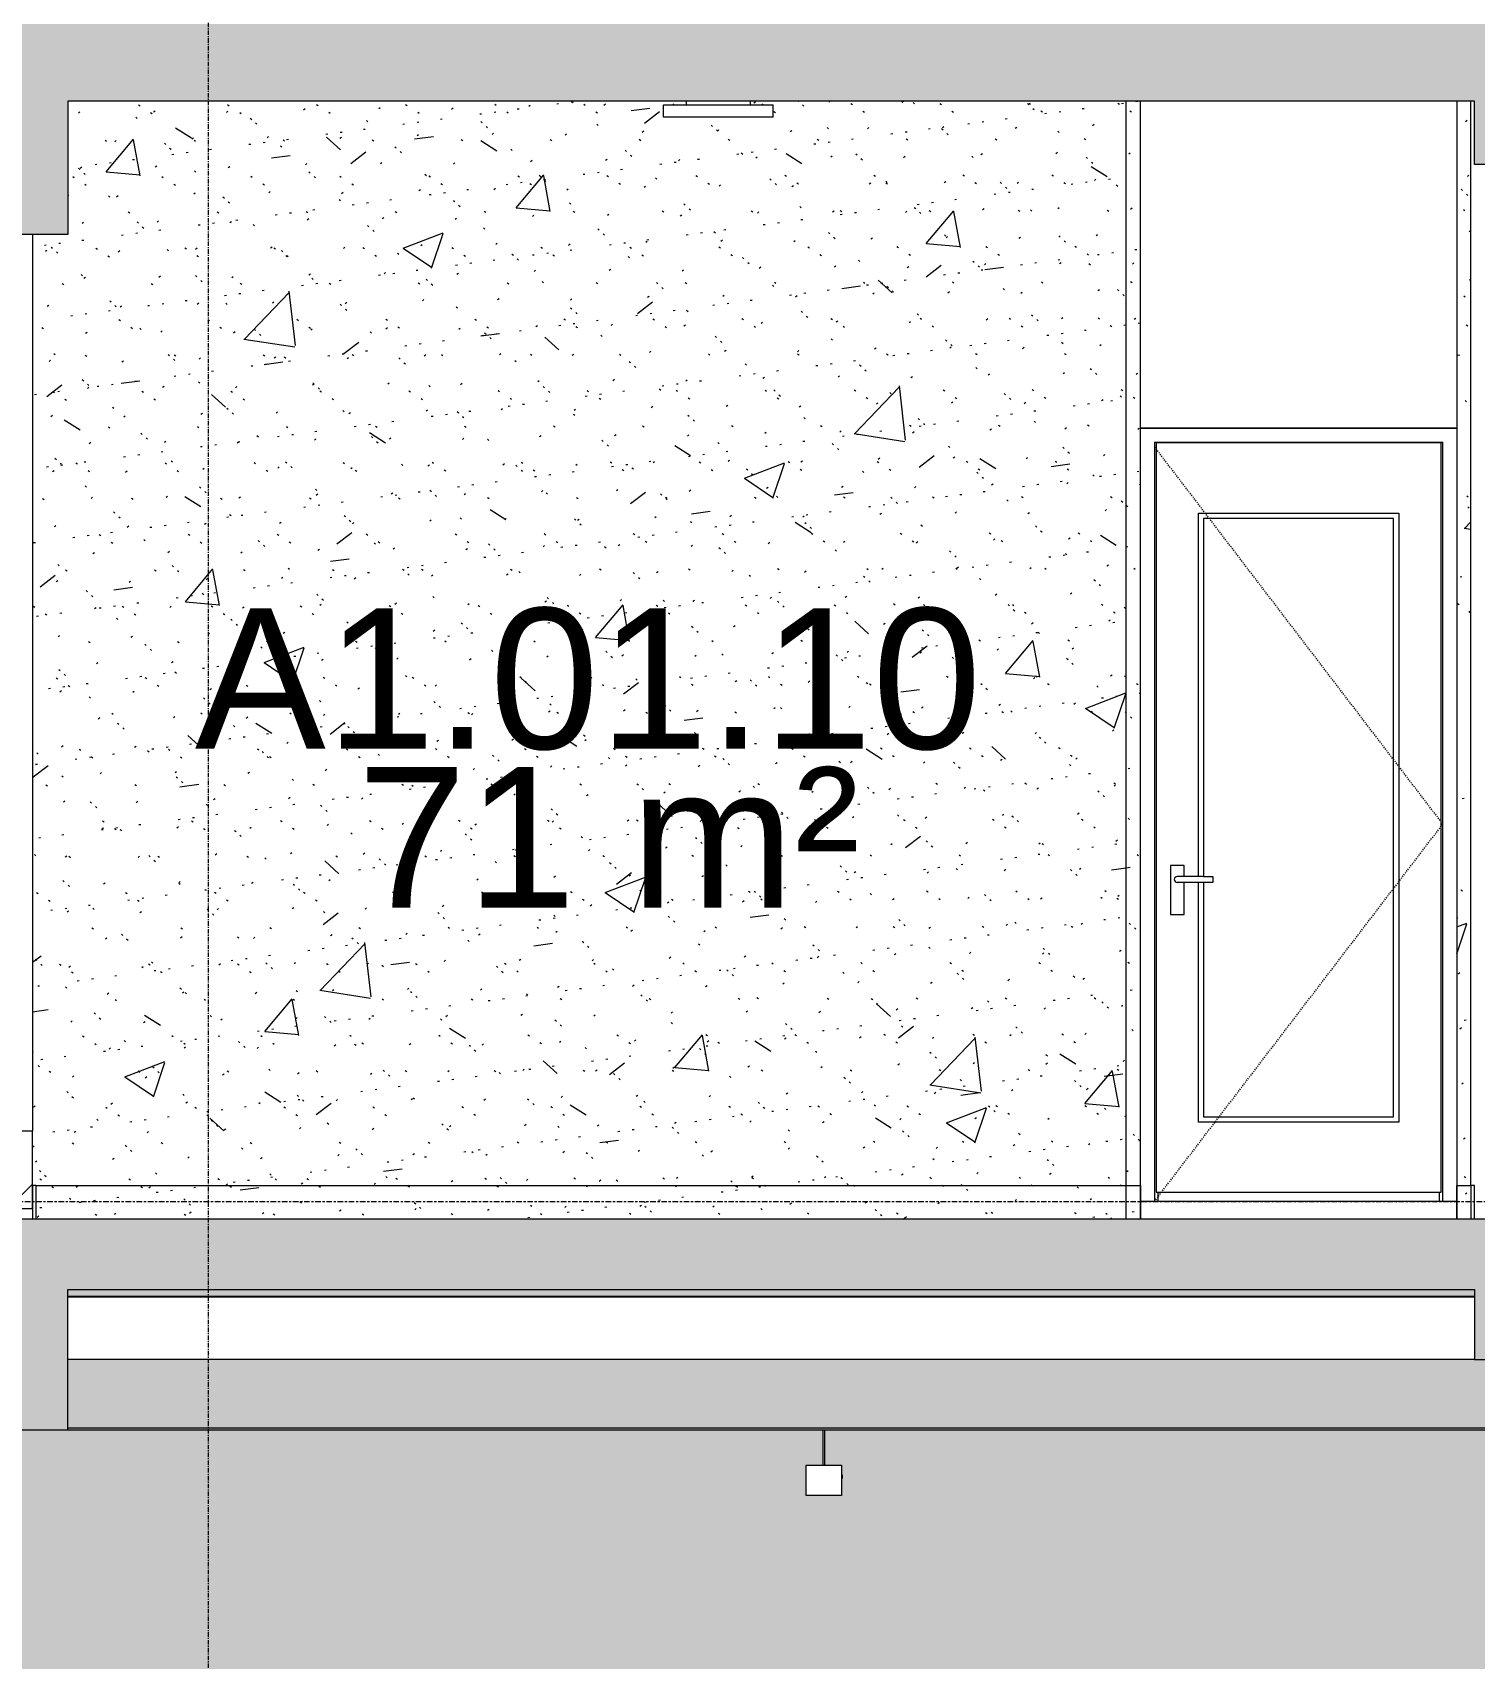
# Model space of a CAD drawing. Header units: millimetres. Extents: x 25061 to 259291, y -8723 to 35400.
# Drawn here: x 228010 to 232110, y 900 to 5525 of the extents above; entities that cross this region are included whole.
import ezdxf

# ---------------------------------------------------------------- set-up
doc = ezdxf.new("R2010")
doc.units = ezdxf.units.MM
for name, pattern in [('Centre', [31.75, 6.35, -4.7625, 15.875, -4.7625]), ('Dash', [6.35, 3.175, -3.175]), ('Grid Line', [22.225, 12.7, -3.175, 3.175, -3.175])]:
    doc.linetypes.add(name, pattern=pattern)
for name, color, linetype, lineweight in [('0-2', 50, 'Continuous', 5), ('A-AREA-IDEN', 2, 'Continuous', 9), ('A-CLNG-3', 13, 'Continuous', 18), ('A-CLNG-PATT-3', 13, 'Continuous', 9), ('A-DETL-GENF-2', 7, 'Continuous', 9), ('A-DETL-GENF-HDLN-1', 7, 'Dash', 9), ('A-DETL-THIN', 151, 'Continuous', 9), ('A-DOOR-1', 7, 'Continuous', 9), ('A-DOOR-2', 253, 'Continuous', 9), ('A-FLOR-1', 10, 'Continuous', 25), ('A-FLOR-HRAL-1', 253, 'Continuous', 9), ('A-FLOR-LEVL-2', 51, 'Centre', 9), ('A-FLOR-PATT-1', 7, 'Continuous', 9), ('A-WALL-2', 250, 'Continuous', 18), ('A-WALL-3', 7, 'Continuous', 9), ('A-WALL-PATT-2', 9, 'Continuous', 9), ('A-WALL-PATT-3', 111, 'Continuous', 5), ('E-LITE-EQPM', 33, 'Continuous', 9), ('E-LITE-EQPM-1', 7, 'Continuous', 9), ('E-LITE-EQPM-2', 253, 'Continuous', 9), ('I-WALL-2', 7, 'Continuous', 9), ('S-BEAM-3', 7, 'Continuous', 9), ('S-GRID-1', 1, 'Grid Line', 9)]:
    doc.layers.add(name, color=color, linetype=linetype, lineweight=lineweight)
doc.styles.add('Arial', font='arial.ttf', dxfattribs={"height": 400})
pattern_1 = [(50, (-80880.3, 14125), (1165.978, -102.01), [121.92, -1341.12]), (355, (-80880.3, 14125), (-225.554, 1222.763), [97.536, -1072.896]), (100.451, (-80783.1, 14116.5), (940.433, 1120.746), [103.616, -1139.776]), (46.184, (-80880.3, 14450.1), (1734.906, -269.074), [182.88, -2011.68]), (96.636, (-80735.7, 14427.7), (1519.38, 1583.54), [155.42, -1709.665]), (351.184, (-80880.3, 14450.1), (1519.39, 1583.52), [146.3, -1609.34]), (21, (-80717.7, 14368.8), (970.332, -654.498), [121.92, -1341.12]), (326, (-80717.7, 14368.8), (395.533, 1178.804), [97.536, -1072.896]), (71.451, (-80636.9, 14314.3), (1365.87, 524.296), [103.616, -1139.776]), (37.5, (-80880.3, 14125), (19.767, 541.1527), [53.645, -1006.246, 53.645, -1035.507, -1076.96]), (37.5, (-80880.3, 14125), (19.767, 541.1527), [-2149.043, 53.645, -1023.315]), (7.5, (-80880.3, 14125), (427.646, 641.156), [53.645, -567.334, 53.645, -981.862, -410.464]), (7.5, (-80880.3, 14125), (427.646, 641.156), [-1656.486, 53.645, -356.82]), (327.5, (-81242.8, 14125), (867.782, -36.665), [53.645, -352.755, 53.645, -1214.323, -1682.496]), (327.5, (-81242.8, 14125), (867.782, -36.665), [-1674.368, 53.645, -1628.85]), (317.5, (-81405.4, 14125), (948.028, 162.73), [53.645, -474.675, 53.645, -788.416, -1194.816]), (317.5, (-81405.4, 14125), (948.028, 162.73), [-1370.38, 53.645, -1141.17])]
pattern_2 = [(37.5, (-80880.3, 14125), (-5.1206, 156.61216), [5.364, -118.181, 5.364, -132.812, -132.08]), (37.5, (-80880.3, 14125), (-5.1206, 156.61216), [-261.722, 5.364, -126.716]), (7.5, (-80880.3, 14125), (143.847, 229.3842), [5.364, -61.285, 5.364, -105.989, -42.672]), (7.5, (-80880.3, 14125), (143.847, 229.3842), [-178.003, 5.364, -37.308]), (327.5, (-80980.28, 14125), (253.1176, 0.4601), [5.364, -35.276, 5.364, -140.94, -191.008]), (327.5, (-80980.28, 14125), (253.1176, 0.4601), [-186.944, 5.364, -185.644]), (317.5, (-80980.28, 14125), (244.3381, 71.3376), [5.364, -14.956, 5.364, -90.546, -109.728]), (317.5, (-80980.28, 14125), (244.3381, 71.3376), [-116.23, 5.364, -104.364])]

# ---------------------------------------------------------------- blocks, each defined once
blk = doc.blocks.new('NCV_TKTC_KET CAU_rvt-2-TKCS_MẶT CẮT 2')
at = {"layer": 'A-FLOR-PATT-1'}
h = blk.add_hatch(color=256, dxfattribs=at)
h.paths.add_polyline_path([(-109310.2, 1930), (-107752.6, 1930), (-107752.6, 1950), (-111752.6, 1950), (-111752.6, 1930), (-110105.4, 1930)])
h.paths.add_polyline_path([(-126922.6, 1930), (-122952.6, 1930), (-122952.6, 1950), (-126952.6, 1950), (-126952.6, 1930)])
h.paths.add_polyline_path([(-33652.6, 1930), (-33652.6, 1930), (-33652.6, 1950)])
h.paths.add_polyline_path([(-49152.9, 1930), (-49152.9, 1950), (-53152.6, 1950), (-53152.6, 1930), (-49271.6, 1930)])
at = {"layer": 'A-FLOR-1'}
blk.add_line((-53152.6, 1930), (-49152.9, 1930), dxfattribs=at)
at = {"layer": 'S-BEAM-3'}
blk.add_line((-49152.9, 1750), (-53152.6, 1750), dxfattribs=at)
blk = doc.blocks.new('LIC_12-ĐÈN LED VUÔNG GẮN NỔI 24W - LIC_12-ĐÈN LED VUÔNG GẮN NỔI 24W - ÁNH SÁNG VÀNG 4500K-V158-TKCS_MẶT CẮT 2')
at = {"layer": 'E-LITE-EQPM-1'}
for p, q in [((-123908.064287, 8719), (-123597.064287, 8719)), ((-123908.064287, 8684), (-123908.064287, 8719)), ((-123843.564287, 8719), (-123843.564287, 8730)), ((-123661.564287, 8719), (-123661.564287, 8730)), ((-123597.064287, 8684), (-123597.064287, 8719)), ((-123597.064287, 8684), (-123908.064287, 8684))]:
    blk.add_line(p, q, dxfattribs=at)
blk = doc.blocks.new('Railing - Railing-769154-TKCS_MẶT CẮT 2')
at = {"layer": 'A-FLOR-HRAL-1'}
for p, q in [((-53242.564287, 2245), (-53252.564287, 2245)), ((-53252.564287, 2245), (-53252.564287, 2150)), ((-53242.564287, 2150), (-53242.564287, 2245)), ((-53242.564287, 2245), (-50142.564287, 2245)), ((-50142.564287, 2150), (-50142.564287, 2245)), ((-50142.564287, 2245), (-50102.564287, 2245)), ((-50102.564287, 2245), (-50102.564287, 2150)), ((-49202.564287, 2245), (-49162.564287, 2245)), ((-49202.564287, 2150), (-49202.564287, 2245)), ((-49152.564287, 2245), (-49162.564287, 2245)), ((-49162.564287, 2245), (-49162.564287, 2150)), ((-49152.564287, 2150), (-49152.564287, 2245))]:
    blk.add_line(p, q, dxfattribs=at)
blk = doc.blocks.new('DOOR_CW_01 CANH MO-PANEL KINH - DIG_01-900x2200-CỬA NHÔM KÍNH-400868-TKCS_MẶT CẮT 2')
at = {"layer": 'A-DETL-GENF-HDLN-1'}
for p, q in [((-49242.6, 3273.5), (-50062.6, 4347)), ((-50062.6, 2200), (-49242.6, 3273.5))]:
    blk.add_line(p, q, dxfattribs=at)
at = {"layer": 'A-DOOR-1'}
for p, q in [((-49202.6, 4400), (-50102.6, 4400)), ((-50062.6, 4360), (-50062.6, 2200)), ((-50062.6, 4360), (-49242.6, 4360)), ((-49247.6, 4358), (-50057.6, 4358)), ((-50057.6, 4358), (-50057.6, 2226)), ((-49247.6, 2226), (-49247.6, 4358)), ((-49242.6, 2200), (-49242.6, 4360)), ((-49937.6, 3124.5), (-49937.6, 4158)), ((-49937.6, 4158), (-49367.6, 4158)), ((-49922.6, 4143), (-49922.6, 3124.5)), ((-49382.6, 4143), (-49922.6, 4143)), ((-49382.6, 2441), (-49382.6, 4143)), ((-49367.6, 4158), (-49367.6, 2426)), ((-49977.8, 3156), (-50017.3, 3156)), ((-50017.3, 3156), (-50017.3, 3016)), ((-49977.8, 3124.5), (-49977.8, 3156)), ((-49922.6, 3124.5), (-49997.6, 3124.5)), ((-49922.6, 3107.5), (-49997.6, 3107.5)), ((-49977.8, 3016), (-49977.8, 3107.5)), ((-49937.6, 2426), (-49937.6, 3107.5)), ((-49922.6, 3124.5), (-49896.8, 3124.5)), ((-49922.6, 3107.5), (-49922.6, 2441)), ((-49896.8, 3107.5), (-49922.6, 3107.5)), ((-49896.8, 3124.5), (-49896.8, 3107.5)), ((-50017.3, 3016), (-49977.8, 3016)), ((-49367.6, 2426), (-49937.6, 2426)), ((-49922.6, 2441), (-49382.6, 2441)), ((-50057.6, 2226), (-49247.6, 2226)), ((-50052.6, 2226), (-50052.6, 2200)), ((-49252.6, 2226), (-49252.6, 2200)), ((-50062.6, 2200), (-50102.6, 2200)), ((-49202.6, 2200), (-49242.6, 2200))]:
    blk.add_line(p, q, dxfattribs=at)
for start, end in [(90, 180), (180, 270)]:
    blk.add_arc((-49997.6, 3116), 8.5, start, end, dxfattribs=at)
blk = doc.blocks.new('NCV_TKTC_TANG 1_rvt-2-TKCS_MẶT CẮT 2')
at = {"layer": 'A-WALL-PATT-2'}
h = blk.add_hatch(dxfattribs=at)
h.set_pattern_fill('FP_37', color=256, style=0, pattern_type=2)
h.set_pattern_definition(pattern_1)
h.paths.add_polyline_path([(-50464.4, 2150), (-50142.6, 2150), (-50142.6, 5330), (-51211.6, 5330), (-51211.6, 5319), (-51147.1, 5319), (-51147.1, 5284), (-51458.1, 5284), (-51458.1, 5319), (-51393.6, 5319), (-51393.6, 5330), (-53152.5, 5330), (-53152.6, 4950), (-53252.6, 4950), (-53252.6, 2245), (-53242.6, 2245), (-53242.6, 2150), (-52054.8, 2150)])
h = blk.add_hatch(dxfattribs=at)
h.set_pattern_fill('FP_38', color=256, style=0, pattern_type=2)
h.set_pattern_definition(pattern_2)
h.paths.add_polyline_path([(-50464.4, 2150), (-50142.6, 2150), (-50142.6, 5330), (-51211.6, 5330), (-51211.6, 5319), (-51147.1, 5319), (-51147.1, 5284), (-51458.1, 5284), (-51458.1, 5319), (-51393.6, 5319), (-51393.6, 5330), (-53152.5, 5330), (-53152.6, 4950), (-53252.6, 4950), (-53252.6, 2245), (-53242.6, 2245), (-53242.6, 2150), (-52054.8, 2150)])
h = blk.add_hatch(dxfattribs=at)
h.set_pattern_fill('FP_37', color=256, style=0, pattern_type=2)
h.set_pattern_definition(pattern_1)
h.paths.add_polyline_path([(-50102.6, 2150), (-50102.6, 5330), (-50142.6, 5330), (-50142.6, 2150)])
h = blk.add_hatch(dxfattribs=at)
h.set_pattern_fill('FP_38', color=256, style=0, pattern_type=2)
h.set_pattern_definition(pattern_2)
h.paths.add_polyline_path([(-50102.6, 2150), (-50102.6, 5330), (-50142.6, 5330), (-50142.6, 2150)])
h = blk.add_hatch(dxfattribs=at)
h.set_pattern_fill('FP_37', color=256, style=0, pattern_type=2)
h.set_pattern_definition(pattern_1)
h.paths.add_polyline_path([(-49202.6, 2150), (-49162.6, 2150), (-49162.6, 5330), (-49202.6, 5330), (-49202.6, 2156.4)])
h = blk.add_hatch(dxfattribs=at)
h.set_pattern_fill('FP_38', color=256, style=0, pattern_type=2)
h.set_pattern_definition(pattern_2)
h.paths.add_polyline_path([(-49202.6, 2150), (-49162.6, 2150), (-49162.6, 5330), (-49202.6, 5330), (-49202.6, 2156.4)])
h = blk.add_hatch(dxfattribs=at)
h.set_pattern_fill('FP_34', color=256, style=0, pattern_type=2)
h.set_pattern_definition([(45, (-80880.3, 14125), (-90.50967, 90.50967), [])])
h.paths.add_polyline_path([(-53252.6, 2180), (-53252.6, 2400), (-53452.6, 2400), (-53452.6, 2180)])
at = {"layer": 'A-WALL-2'}
for p, q in [((-53252.6, 2400), (-53452.6, 2400)), ((-53252.6, 2180), (-53252.6, 2400)), ((-53452.6, 2180), (-53252.6, 2180))]:
    blk.add_line(p, q, dxfattribs=at)
at = {"layer": 'A-WALL-3'}
for p, q in [((-50102.6, 4400), (-49202.6, 4400)), ((-49202.6, 2200), (-50102.6, 2200))]:
    blk.add_line(p, q, dxfattribs=at)
at = {"layer": 'I-WALL-2'}
for p, q in [((-50142.6, 2150), (-50142.6, 5330)), ((-50102.6, 2150), (-50102.6, 5330)), ((-49202.6, 5330), (-49202.6, 2150)), ((-49162.6, 2245), (-49162.6, 5330)), ((-53252.6, 4950), (-53252.6, 2400))]:
    blk.add_line(p, q, dxfattribs=at)
at = {"layer": 'A-DOOR-2'}
blk.add_blockref('DOOR_CW_01 CANH MO-PANEL KINH - DIG_01-900x2200-CỬA NHÔM KÍNH-400868-TKCS_MẶT CẮT 2', (0, 0), dxfattribs=at)
at = {"layer": 'A-FLOR-HRAL-1'}
blk.add_blockref('Railing - Railing-769154-TKCS_MẶT CẮT 2', (0, 0), dxfattribs=at)
at = {"layer": 'E-LITE-EQPM-2'}
blk.add_blockref('LIC_12-ĐÈN LED VUÔNG GẮN NỔI 24W - LIC_12-ĐÈN LED VUÔNG GẮN NỔI 24W - ÁNH SÁNG VÀNG 4500K-V158-TKCS_MẶT CẮT 2', (72450, -3400), dxfattribs=at)
blk = doc.blocks.new('EAE_STL_PENDANT_TK_15W_120cm - LIC_01-ĐÈN LED BATTEN 1_2_ P_2x20W_ ÁNH SÁNG TRẮNG 6000K_ LẮP ĐẶT NỔI_TREO TY-1354115-TKCS_MẶT CẮT 2')
at = {"layer": 'E-LITE-EQPM'}
for p, q in [((-34955.1, 1550), (-34955.1, 1450)), ((-34955.1, 1550), (-34955.1, 1450)), ((-34950.1, 1450), (-34950.1, 1550)), ((-34950.1, 1450), (-34950.1, 1550)), ((-35002.6, 1450), (-34902.6, 1450)), ((-35002.6, 1448), (-35002.6, 1450)), ((-35002.6, 1364), (-35002.6, 1448)), ((-34902.6, 1450), (-34902.6, 1448)), ((-34902.6, 1448), (-34902.6, 1364)), ((-34902.6, 1422), (-34900.6, 1422)), ((-34902.6, 1421.9), (-34900.6, 1421.9)), ((-34902.6, 1421.9), (-34900.6, 1421.9)), ((-34902.6, 1421.7), (-34900.6, 1421.7)), ((-34900.6, 1411.8), (-34902.6, 1411.8)), ((-34902.6, 1411.7), (-34900.6, 1411.7)), ((-34900.6, 1422), (-34900.6, 1421.7)), ((-34900.6, 1421.7), (-34900.6, 1411.8)), ((-34902.6, 1364), (-35002.6, 1364))]:
    blk.add_line(p, q, dxfattribs=at)

msp = doc.modelspace()

# ---------------------------------------------------------------- hatches: boundary and pattern name
at = {"layer": 'A-CLNG-PATT-3'}
h = msp.add_hatch(dxfattribs=at)
h.set_pattern_fill('FP_41', color=256, style=0, pattern_type=2)
h.set_pattern_definition([(0, (200382.47, 14125), (1300.48, 325.12), [53.645, -921.715, 53.645, -6123.635]), (0, (200382.47, 14125), (1300.48, 325.12), [-1029.005, -921.715, 53.645, -1897.075, -3251.2]), (0, (200382.47, 14125), (1300.48, 325.12), [-3901.44, 53.645, -921.715, 53.645, -2222.195]), (0, (200382.47, 14125), (1300.48, 325.12), [-4930.445, -596.595, 53.645, -1571.955]), (120, (200870.15, 14287.56), (-931.8022, 963.6887), [53.645, -921.715, -6177.28]), (120, (200870.15, 14287.56), (-931.8022, 963.6887), [-975.36, 53.645, -921.715, -5201.92]), (120, (200870.15, 14287.56), (-931.8022, 963.6887), [-1950.72, 53.645, -1897.075, -3251.2]), (120, (200870.15, 14287.56), (-931.8022, 963.6887), [-3901.44, 53.645, -921.715, -2275.84]), (120, (200870.15, 14287.56), (-931.8022, 963.6887), [-4876.8, 53.645, -596.595, -1625.6]), (120, (200870.15, 14287.56), (-931.8022, 963.6887), [-5527.04, 53.645, -1571.955]), (240, (201032.7, 14937.8), (-368.6778, -1288.8087), [53.645, -921.715, -6177.28]), (240, (201032.7, 14937.8), (-368.6778, -1288.8087), [-975.36, 53.645, -921.715, -5201.92]), (240, (201032.7, 14937.8), (-368.6778, -1288.8087), [-1950.72, 53.645, -1897.075, -3251.2]), (240, (201032.7, 14937.8), (-368.6778, -1288.8087), [-3901.44, 53.645, -921.715, -2275.84]), (240, (201032.7, 14937.8), (-368.6778, -1288.8087), [-4876.8, 53.645, -596.595, -1625.6]), (240, (201032.7, 14937.8), (-368.6778, -1288.8087), [-5527.04, 53.645, -1571.955])])
h.paths.add_polyline_path([(247310.1, 1550), (247310.1, 1555), (243310.1, 1554), (243310.1, 1550), (247100.3, 1550)])
h.paths.add_polyline_path([(154310.2, 1550), (158310.2, 1551), (158310.2, 1555), (154310.2, 1555)])
h.paths.add_polyline_path([(158610.1, 1550), (173510.1, 1550), (173510.1, 1555), (158610.1, 1555), (158610.1, 1551.1)])
h.paths.add_polyline_path([(243010.1, 1550), (243010.1, 1555), (228110.1, 1555), (228110.1, 1550), (242726.6, 1550)])
at = {"layer": 'A-DETL-GENF-2'}
h = msp.add_hatch(color=256, dxfattribs=at)
h.paths.add_polyline_path([(154010.3, 4950), (154310.3, 4950), (154310.3, 5550), (154010.3, 5550)])
h.paths.add_polyline_path([(247310.3, 4950), (247610.2, 4950), (247610.2, 5550), (247310.3, 5550)])
h.paths.add_polyline_path([(227810.3, 4950), (228110.3, 4950), (228110.3, 5330), (232109.9, 5330), (232109.9, 5150), (232309.9, 5150), (232309.9, 5350), (236210.2, 5350), (236210.2, 5100), (236810.2, 5100), (236810.2, 5350), (239210.2, 5350), (239210.2, 5100), (239410.1, 5100), (239410.1, 5350), (243010.3, 5350), (243010.3, 4950), (243310.2, 4950), (243310.2, 5330), (244910.2, 5330), (244910.2, 5100), (245110.2, 5100), (245110.2, 5700), (244910.2, 5700), (244910.2, 5550), (227810.3, 5549.3)])
h.paths.add_polyline_path([(173810.3, 4950), (173810.3, 5700), (173610.3, 5700), (173610.3, 5550), (156710.2, 5550), (156710.2, 5700), (156510.2, 5700), (156510.2, 5100), (156710.2, 5100), (156710.2, 5330), (158310.3, 5330), (158310.3, 4950), (158610.3, 4950), (158610.3, 5350), (162210.3, 5350), (162210.3, 5100), (162410.2, 5100), (162410.2, 5350), (164810.2, 5350), (164810.2, 5100), (165410.3, 5100), (165410.3, 5350), (169310.6, 5350), (169310.6, 5150), (169510.6, 5150), (169510.6, 5330), (173510.3, 5330), (173510.3, 4950), (173543, 4950)])
h = msp.add_hatch(color=256, dxfattribs=at)
h.paths.add_polyline_path([(154010.2, 1550), (154310.1, 1550), (154310.1, 1950), (158310.2, 1950), (158310.2, 1550), (158610.1, 1550), (158610.1, 1950), (162210.3, 1950), (162210.3, 1700), (162410.2, 1700), (162410.2, 1950), (164810.2, 1950), (164810.2, 1700), (165410.2, 1700), (165410.2, 1950), (169010.1, 1950), (169010.1, 1750), (169210.1, 1750), (169210.1, 1950), (173510.1, 1950), (173510.1, 1550), (173810.1, 1550), (173810.1, 2150), (154010.2, 2150), (154010.2, 1847.9)])
h.paths.add_polyline_path([(228110.1, 1550), (228110.1, 1950), (232109.9, 1950), (232109.9, 1750), (232309.9, 1750), (232309.9, 1950), (236210.1, 1950), (236210.1, 1700), (236810.2, 1700), (236810.2, 1950), (239210.2, 1950), (239210.2, 1700), (239410.1, 1700), (239410.1, 1950), (243010.1, 1950), (243010.1, 1550), (243310.1, 1550), (243310.1, 1930), (247310.1, 1930), (247310.1, 1550), (247610.1, 1550), (247610.1, 2150), (227810.1, 2150), (227810.1, 1550)])
at = {"layer": 'A-WALL-PATT-3'}
h = msp.add_hatch(color=256, dxfattribs=at)
h.paths.add_polyline_path([(233979.3, -2000), (234160.2, -2000), (234160.2, -1857.6), (234210.2, -1857.6), (234210.2, -1765), (235310.2, -1926.6), (235310.2, -910), (228389.8, -910), (233609.7, -1676.8), (233610.2, -1769.5), (233660.2, -1769.5), (233660.2, -2000)])
h.paths.add_polyline_path([(235310.2, -900), (235310.2, 490), (227800.1, 490), (227800.1, 400), (226600.1, 400), (226600.1, -647.1), (228321.8, -900), (233979.3, -900)])
h.paths.add_polyline_path([(235310.2, 500), (235310.2, 1550), (233762.6, 1550), (233762.6, 1450), (233810.2, 1450), (233810.2, 1421.9), (233812.2, 1420.6), (233812.2, 1411.8), (233810.2, 1411.8), (233810.2, 1364), (233710.2, 1364), (233710.2, 1450), (233757.8, 1450), (233757.8, 1550), (230262.6, 1550), (230262.6, 1450), (230310.2, 1450), (230310.2, 1421.9), (230312.2, 1420.6), (230312.2, 1411.8), (230310.2, 1411.8), (230310.2, 1364), (230210.2, 1364), (230210.2, 1450), (230257.8, 1450), (230257.8, 1550), (227810.1, 1550), (227810.1, 2000), (227800.1, 2000), (227800.1, 500), (233979.3, 500)])
h.paths.add_polyline_path([(228626.2, 1555), (235310.2, 1555), (235310.2, 1750), (228110.1, 1750), (228110.1, 1555)])

# ---------------------------------------------------------------- linework, layer by layer
at = {"layer": 'A-CLNG-3'}
for p, q in [((243010.1, 1555), (228110.1, 1555)), ((228110.1, 1550), (243010.1, 1550))]:
    msp.add_line(p, q, dxfattribs=at)
at = {"layer": 'A-DETL-THIN'}
for p, q in [((232109.9, 5330), (228110.3, 5330)), ((228110.3, 5330), (228110.3, 4950)), ((232109.9, 5150), (232109.9, 5330)), ((232309.9, 5150), (232109.9, 5150)), ((228110.3, 4950), (227810.3, 4950)), ((247610.1, 2150), (227810.1, 2150)), ((228110.1, 1550), (228110.1, 1950)), ((228110.1, 1950), (232109.9, 1950)), ((232109.9, 1950), (232109.9, 1750)), ((232109.9, 1750), (232309.9, 1750)), ((227810.1, 1550), (228110.1, 1550))]:
    msp.add_line(p, q, dxfattribs=at)
at = {"layer": 'A-FLOR-LEVL-2'}
msp.add_line((147110.2, 2200), (255566.7, 2200), dxfattribs=at)
at = {"layer": 'S-GRID-1'}
msp.add_line((228510.2, -3283.1), (228510.2, 30285.9), dxfattribs=at)

# ---------------------------------------------------------------- block references
at = {"layer": '0-2'}
for name in ['NCV_TKTC_KET CAU_rvt-2-TKCS_MẶT CẮT 2', 'NCV_TKTC_TANG 1_rvt-2-TKCS_MẶT CẮT 2']:
    msp.add_blockref(name, (281262.8, 0), dxfattribs=at)
at = {"layer": 'E-LITE-EQPM'}
msp.add_blockref('EAE_STL_PENDANT_TK_15W_120cm - LIC_01-ĐÈN LED BATTEN 1_2_ P_2x20W_ ÁNH SÁNG TRẮNG 6000K_ LẮP ĐẶT NỔI_TREO TY-1354115-TKCS_MẶT CẮT 2', (265212.8, 0), dxfattribs=at)

# ---------------------------------------------------------------- texts
at = {"layer": 'A-AREA-IDEN', "char_height": 400, "line_spacing_factor": 0.936439, "style": 'Arial'}
for s, insert, width, attachment_point in [('\\pt8,16,24,32,40,48,56,64,72,80,88,96,104,112,120,128,136,144,152,160,168,176,184,192,200,208,216,224,232,240,248,256;A1.01.10', (229590, 3481.9), 2233.6, 8), ('\\pt8,16,24,32,40,48,56,64,72,80,88,96,104,112,120,128,136,144,152,160,168,176,184,192,200,208,216,224,232,240,248,256;71 m²', (229648, 3236), 1449.6, 5)]:
    msp.add_mtext(s, dxfattribs=dict(at, insert=insert, width=width, attachment_point=attachment_point))

doc.saveas('drawing.dxf')
